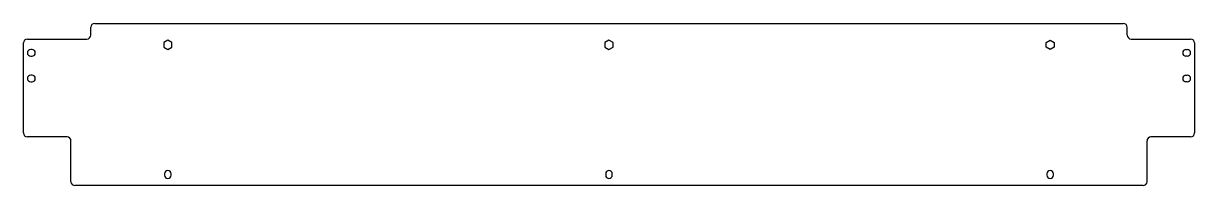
# Model space of a CAD drawing. Header units: millimetres. Extents: x 0 to 887, y 0 to 123.
import ezdxf

# ---------------------------------------------------------------- set-up
doc = ezdxf.new("R2010")
doc.units = ezdxf.units.MM

msp = doc.modelspace()

# ---------------------------------------------------------------- linework, layer by layer
at = {"color": 7, "linetype": 'Continuous', "lineweight": 25}
for p, q in [((51, 114.25), (51, 120.15)), ((54, 123.15), (832.51, 123.15)), ((835.51, 114.25), (835.51, 120.15)), ((0, 39.95), (0, 108.25)), ((3, 111.25), (48, 111.25)), ((109.25, 110.28), (106.2, 108.52)), ((106.2, 108.52), (106.2, 104.99)), ((112.3, 108.52), (109.25, 110.28)), ((112.3, 104.99), (112.3, 108.52)), ((443.25, 110.28), (440.2, 108.52)), ((440.2, 108.52), (440.2, 104.99)), ((446.3, 108.52), (443.25, 110.28)), ((446.3, 104.99), (446.3, 108.52)), ((774.2, 108.52), (777.25, 110.28)), ((774.2, 104.99), (774.2, 108.52)), ((777.25, 110.28), (780.3, 108.52)), ((780.3, 108.52), (780.3, 104.99)), ((838.51, 111.25), (883.51, 111.25)), ((886.51, 108.25), (886.51, 39.95)), ((6.5, 103.25), (5.5, 103.25)), ((5.5, 98.25), (6.5, 98.25)), ((106.2, 104.99), (109.25, 103.23)), ((109.25, 103.23), (112.3, 104.99)), ((440.2, 104.99), (443.25, 103.23)), ((443.25, 103.23), (446.3, 104.99)), ((777.25, 103.23), (774.2, 104.99)), ((780.3, 104.99), (777.25, 103.23)), ((880.01, 103.25), (881.01, 103.25)), ((881.01, 98.25), (880.01, 98.25)), ((6.5, 83.75), (5.5, 83.75)), ((880.01, 83.75), (881.01, 83.75)), ((5.5, 78.75), (6.5, 78.75)), ((881.01, 78.75), (880.01, 78.75)), ((33, 36.95), (3, 36.95)), ((883.51, 36.95), (853.51, 36.95)), ((36, 3), (36, 33.95)), ((850.51, 3), (850.51, 33.95)), ((106.75, 9), (106.75, 8)), ((111.75, 8), (111.75, 9)), ((440.75, 9), (440.75, 8)), ((445.75, 8), (445.75, 9)), ((774.75, 9), (774.75, 8)), ((779.75, 8), (779.75, 9)), ((847.51, 0), (39, 0))]:
    msp.add_line(p, q, dxfattribs=at)
for centre, radius, start, end in [((54, 120.15), 3, 90, 180), ((832.51, 120.15), 3, 0, 90), ((3, 108.25), 3, 90, 180), ((48, 114.25), 3, 270, 0), ((838.51, 114.25), 3, 180, 270), ((883.51, 108.25), 3, 0, 90), ((5.5, 100.75), 2.5, 90, 270), ((6.5, 100.75), 2.5, 270, 90), ((880.01, 100.75), 2.5, 90, 270), ((881.01, 100.75), 2.5, 270, 90), ((5.5, 81.25), 2.5, 90, 270), ((6.5, 81.25), 2.5, 270, 90), ((880.01, 81.25), 2.5, 90, 270), ((881.01, 81.25), 2.5, 270, 90), ((3, 39.95), 3, 180, 270), ((33, 33.95), 3, 0, 90), ((853.51, 33.95), 3, 90, 180), ((883.51, 39.95), 3, 270, 0), ((109.25, 9), 2.5, 0, 180), ((443.25, 9), 2.5, 0, 180), ((777.25, 9), 2.5, 0, 180), ((39, 3), 3, 180, 270), ((109.25, 8), 2.5, 180, 0), ((443.25, 8), 2.5, 180, 0), ((777.25, 8), 2.5, 180, 0), ((847.51, 3), 3, 270, 0)]:
    msp.add_arc(centre, radius, start, end, dxfattribs=at)

doc.saveas('drawing.dxf')
